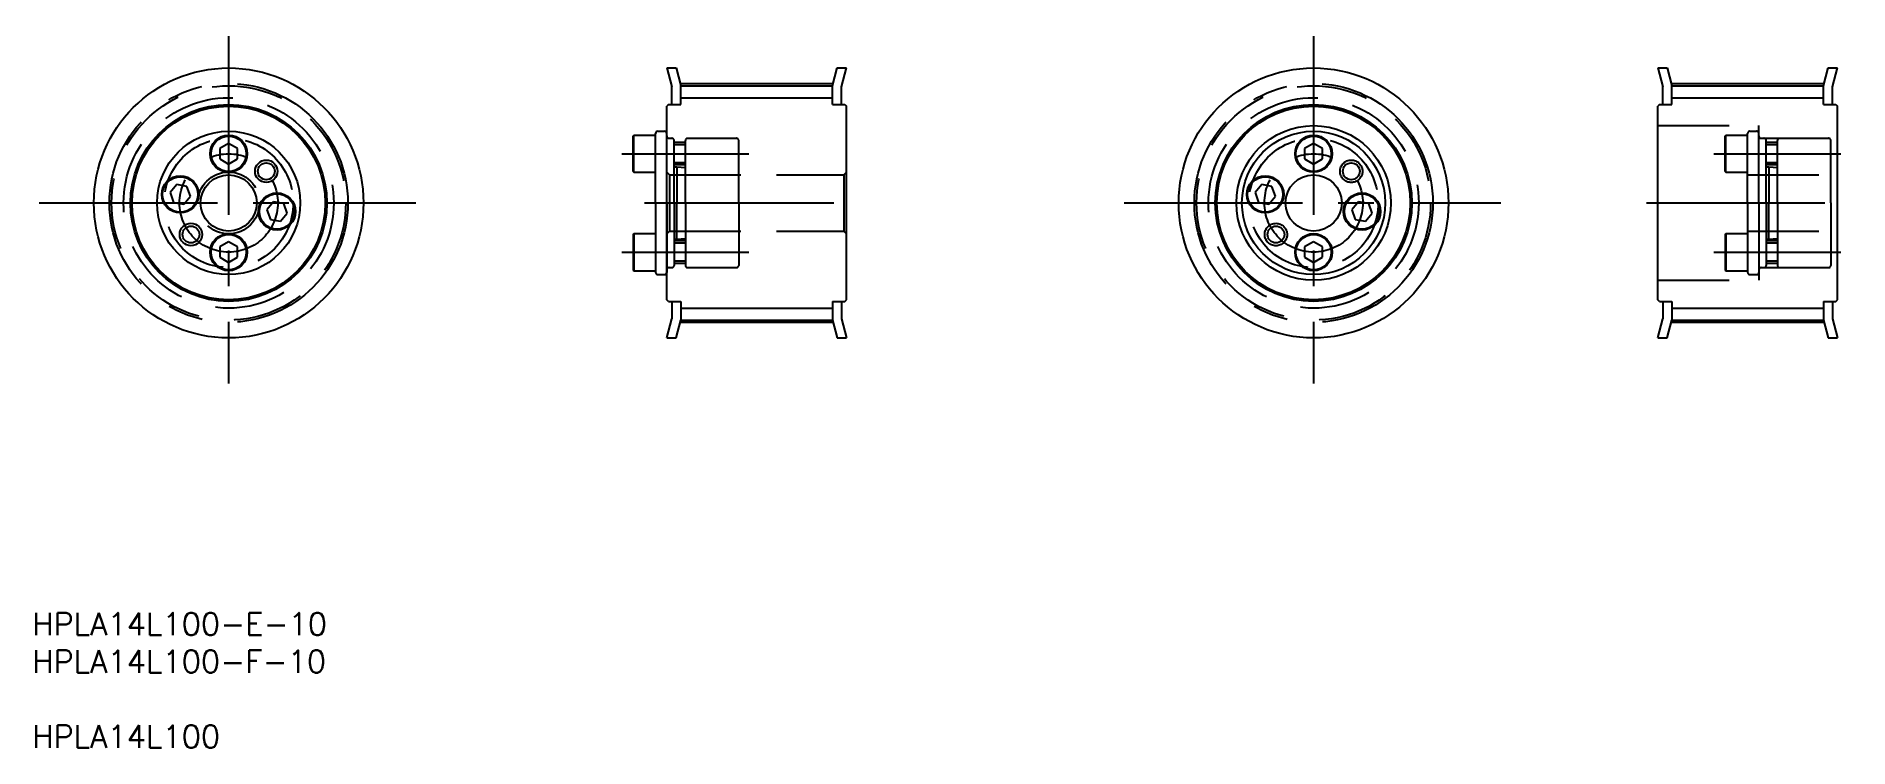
# Model space of a CAD drawing. Extents: x 16 to 338, y 5 to 132.
import ezdxf

# ---------------------------------------------------------------- set-up
doc = ezdxf.new("R2010")
doc.units = 0
doc.linetypes.add('CENTER', pattern=[50.8, 31.75, -6.35, 6.35, -6.35])
doc.linetypes.add('DASHED', pattern=[19.05, 12.7, -6.35])
doc.layers.get('0').update_dxf_attribs({"linetype": 'CONTINUOUS'})
doc.layers.add('CENTER', color=1, linetype='CENTER')
doc.styles.add('MISUMI', font='txt.shx')

# ---------------------------------------------------------------- blocks, each defined once
blk = doc.blocks.new('*U8')
at = {"color": 7, "linetype": 'CONTINUOUS', "style": 'MISUMI'}
for s, p in [('HPLA14L100-E-10', (15.05, 25.31)), ('HPLA14L100-F-10', (15.05, 18.65)), ('HPLA14L100', (15.05, 5.31))]:
    blk.add_text(s, height=4, dxfattribs=at).set_placement(p)

msp = doc.modelspace()

# ---------------------------------------------------------------- linework, layer by layer
at = {"color": 7, "linetype": 'CONTINUOUS'}
for p, q in [((127.99, 126.19), (129.65, 126.19)), ((127.99, 126.19), (128.89, 122.82)), ((129.65, 126.19), (130.49, 123.03)), ((157.49, 123.03), (158.34, 126.19)), ((158.34, 126.19), (160, 126.19)), ((159.09, 122.82), (160, 126.19)), ((304.4, 126.19), (306.05, 126.19)), ((304.4, 126.19), (305.3, 122.82)), ((306.05, 126.19), (306.9, 123.03)), ((333.9, 123.03), (334.74, 126.19)), ((334.74, 126.19), (336.4, 126.19)), ((335.5, 122.82), (336.4, 126.19)), ((128.89, 119.69), (128.89, 122.82)), ((130.49, 123.03), (157.49, 123.03)), ((130.49, 119.69), (130.49, 123.03)), ((157.49, 119.69), (157.49, 123.03)), ((159.09, 119.69), (159.09, 122.82)), ((305.3, 119.69), (305.3, 122.82)), ((306.9, 123.03), (333.9, 123.03)), ((306.9, 119.69), (306.9, 123.03)), ((333.9, 119.69), (333.9, 123.03)), ((335.5, 119.69), (335.5, 122.82)), ((128.29, 119.69), (127.99, 119.39)), ((127.99, 84.99), (127.99, 119.39)), ((128.29, 119.69), (130.49, 119.69)), ((157.49, 119.69), (159.69, 119.69)), ((159.69, 119.69), (159.99, 119.39)), ((159.99, 84.99), (159.99, 119.39)), ((304.7, 119.69), (304.4, 119.39)), ((304.4, 84.99), (304.4, 119.39)), ((304.7, 119.69), (306.9, 119.69)), ((333.9, 119.69), (336.1, 119.69)), ((336.1, 119.69), (336.4, 119.39)), ((336.4, 84.99), (336.4, 119.39)), ((121.99, 114.08), (122.09, 114.24)), ((121.99, 107.8), (121.99, 114.08)), ((122.09, 107.64), (122.09, 114.24)), ((122.09, 114.24), (125.99, 114.24)), ((125.99, 102.19), (125.99, 114.54)), ((125.99, 107.64), (125.99, 114.24)), ((125.99, 108.94), (125.99, 112.94)), ((126.39, 114.94), (127.59, 114.94)), ((127.99, 102.19), (127.99, 114.54)), ((49.99, 112.79), (48.39, 111.86)), ((48.39, 111.86), (48.39, 110.02)), ((48.39, 110.02), (49.99, 109.09)), ((51.59, 111.86), (49.99, 112.79)), ((49.99, 109.09), (51.59, 110.02)), ((51.59, 110.02), (51.59, 111.86)), ((243.13, 112.79), (241.53, 111.86)), ((241.53, 111.86), (241.53, 110.02)), ((241.53, 110.02), (243.13, 109.09)), ((244.73, 111.86), (243.13, 112.79)), ((243.13, 109.09), (244.73, 110.02)), ((244.73, 110.02), (244.73, 111.86)), ((121.99, 107.8), (122.09, 107.64)), ((122.09, 107.64), (125.99, 107.64)), ((125.99, 108.37), (125.99, 108.37)), ((40.74, 105.45), (39.55, 104.03)), ((39.55, 104.03), (40.18, 102.3)), ((42.56, 105.13), (40.74, 105.45)), ((42, 101.97), (43.19, 103.39)), ((43.19, 103.39), (42.56, 105.13)), ((125.99, 105.28), (125.99, 105.28)), ((233.89, 105.45), (232.7, 104.03)), ((232.7, 104.03), (233.33, 102.3)), ((235.71, 105.13), (233.89, 105.45)), ((235.15, 101.97), (236.34, 103.39)), ((236.34, 103.39), (235.71, 105.13)), ((40.18, 102.3), (42, 101.97)), ((57.97, 102.41), (56.78, 100.99)), ((56.78, 100.99), (57.41, 99.26)), ((59.79, 102.09), (57.97, 102.41)), ((59.23, 98.94), (60.42, 100.35)), ((60.42, 100.35), (59.79, 102.09)), ((125.99, 102.19), (125.99, 89.84)), ((127.99, 102.19), (127.99, 89.84)), ((233.33, 102.3), (235.15, 101.97)), ((251.12, 102.41), (249.93, 100.99)), ((249.93, 100.99), (250.56, 99.26)), ((252.94, 102.09), (251.12, 102.41)), ((252.38, 98.94), (253.57, 100.35)), ((253.57, 100.35), (252.94, 102.09)), ((57.41, 99.26), (59.23, 98.94)), ((250.56, 99.26), (252.38, 98.94)), ((49.99, 95.29), (48.39, 94.36)), ((48.39, 94.36), (48.39, 92.52)), ((51.59, 94.36), (49.99, 95.29)), ((51.59, 92.52), (51.59, 94.36)), ((121.99, 96.58), (122.09, 96.74)), ((121.99, 96.58), (121.99, 90.3)), ((122.09, 96.74), (125.99, 96.74)), ((122.09, 96.74), (122.09, 90.14)), ((125.99, 96.74), (125.99, 90.14)), ((125.99, 95.44), (125.99, 91.44)), ((243.13, 95.29), (241.53, 94.36)), ((241.53, 94.36), (241.53, 92.52)), ((244.73, 94.36), (243.13, 95.29)), ((244.73, 92.52), (244.73, 94.36)), ((48.39, 92.52), (49.99, 91.59)), ((49.99, 91.59), (51.59, 92.52)), ((241.53, 92.52), (243.13, 91.59)), ((243.13, 91.59), (244.73, 92.52)), ((121.99, 90.3), (122.09, 90.14)), ((122.09, 90.14), (125.99, 90.14)), ((126.39, 89.44), (127.59, 89.44)), ((128.29, 84.69), (127.99, 84.99)), ((128.29, 84.69), (130.49, 84.69)), ((128.89, 84.69), (128.89, 81.56)), ((130.49, 84.69), (130.49, 81.35)), ((157.49, 84.69), (157.49, 81.35)), ((157.49, 84.69), (159.69, 84.69)), ((159.09, 84.69), (159.09, 81.56)), ((159.69, 84.69), (159.99, 84.99)), ((304.7, 84.69), (304.4, 84.99)), ((304.7, 84.69), (306.9, 84.69)), ((305.3, 84.69), (305.3, 81.56)), ((306.9, 84.69), (306.9, 81.35)), ((333.9, 84.69), (333.9, 81.35)), ((333.9, 84.69), (336.1, 84.69)), ((335.5, 84.69), (335.5, 81.56)), ((336.1, 84.69), (336.4, 84.99)), ((127.99, 78.19), (128.89, 81.56)), ((129.65, 78.19), (130.49, 81.35)), ((130.49, 81.35), (157.49, 81.35)), ((157.49, 81.35), (158.34, 78.19)), ((159.09, 81.56), (160, 78.19)), ((304.4, 78.19), (305.3, 81.56)), ((306.05, 78.19), (306.9, 81.35)), ((306.9, 81.35), (333.9, 81.35)), ((333.9, 81.35), (334.74, 78.19)), ((335.5, 81.56), (336.4, 78.19)), ((127.99, 78.19), (129.65, 78.19)), ((158.34, 78.19), (160, 78.19)), ((304.4, 78.19), (306.05, 78.19)), ((334.74, 78.19), (336.4, 78.19))]:
    msp.add_line(p, q, dxfattribs=at)
at = {"color": 3, "linetype": 'CONTINUOUS'}
for p, q in [((130.49, 120.9), (157.49, 120.9)), ((306.9, 120.9), (333.9, 120.9)), ((130.49, 83.48), (157.49, 83.48)), ((306.9, 83.48), (333.9, 83.48))]:
    msp.add_line(p, q, dxfattribs=at)
at = {"color": 3, "linetype": 'DASHED'}
for p, q in [((128.4, 113.69), (128.89, 113.69)), ((129.29, 102.19), (129.29, 113.29)), ((131.29, 112.94), (129.29, 112.94)), ((131.29, 102.19), (131.29, 113.29)), ((131.69, 113.69), (140.39, 113.69)), ((140.79, 102.19), (140.79, 113.29)), ((304.4, 115.94), (322.4, 115.94)), ((316.4, 114.08), (316.49, 114.24)), ((316.4, 107.8), (316.4, 114.08)), ((316.49, 107.64), (316.49, 114.24)), ((316.49, 114.24), (320.4, 114.24)), ((320.4, 102.19), (320.4, 114.54)), ((320.4, 107.64), (320.4, 114.24)), ((320.4, 108.94), (320.4, 112.94)), ((320.8, 114.94), (322, 114.94)), ((322.4, 113.69), (322.4, 115.94)), ((322.4, 102.19), (322.4, 114.54)), ((322.4, 113.69), (336.4, 113.69)), ((322.81, 113.69), (323.3, 113.69)), ((323.7, 102.19), (323.7, 113.29)), ((325.7, 112.94), (323.7, 112.94)), ((325.7, 102.19), (325.7, 113.29)), ((326.1, 113.69), (334.8, 113.69)), ((335.2, 102.19), (335.2, 113.29)), ((131.29, 112.54), (129.29, 112.54)), ((325.7, 112.54), (323.7, 112.54)), ((127.99, 107.69), (128.49, 107.19)), ((128.49, 107.19), (159.49, 107.19)), ((128.49, 107.19), (128.49, 97.19)), ((131.29, 109.34), (129.29, 109.34)), ((131.29, 108.94), (129.29, 108.94)), ((129.29, 108.64), (129.79, 108.64)), ((129.79, 108.64), (129.79, 102.19)), ((129.79, 108.64), (131.29, 108.49)), ((159.99, 107.69), (159.49, 107.19)), ((159.49, 107.19), (159.49, 97.19)), ((316.4, 107.8), (316.49, 107.64)), ((316.49, 107.64), (320.4, 107.64)), ((320.4, 108.37), (320.4, 108.37)), ((320.4, 107.19), (335.2, 107.19)), ((325.7, 109.34), (323.7, 109.34)), ((325.7, 108.94), (323.7, 108.94)), ((323.7, 108.64), (324.2, 108.64)), ((324.2, 108.64), (324.2, 102.19)), ((324.2, 108.64), (325.7, 108.49)), ((320.4, 105.28), (320.4, 105.28)), ((129.29, 102.19), (129.29, 91.09)), ((129.79, 95.74), (129.79, 102.19)), ((131.29, 102.19), (131.29, 91.09)), ((140.79, 102.19), (140.79, 91.09)), ((320.4, 102.19), (320.4, 89.84)), ((322.4, 102.19), (322.4, 89.84)), ((323.7, 102.19), (323.7, 91.09)), ((324.2, 95.74), (324.2, 102.19)), ((325.7, 102.19), (325.7, 91.09)), ((335.2, 102.19), (335.2, 91.09)), ((127.99, 96.69), (128.49, 97.19)), ((128.49, 97.19), (159.49, 97.19)), ((159.99, 96.69), (159.49, 97.19)), ((320.4, 97.19), (335.2, 97.19)), ((129.29, 95.74), (129.79, 95.74)), ((131.29, 95.44), (129.29, 95.44)), ((131.29, 95.04), (129.29, 95.04)), ((129.79, 95.74), (131.29, 95.89)), ((316.4, 96.58), (316.49, 96.74)), ((316.4, 96.58), (316.4, 90.3)), ((316.49, 96.74), (320.4, 96.74)), ((316.49, 96.74), (316.49, 90.14)), ((320.4, 96.74), (320.4, 90.14)), ((320.4, 95.44), (320.4, 91.44)), ((323.7, 95.74), (324.2, 95.74)), ((325.7, 95.44), (323.7, 95.44)), ((325.7, 95.04), (323.7, 95.04)), ((324.2, 95.74), (325.7, 95.89)), ((128.4, 90.69), (128.89, 90.69)), ((131.29, 91.84), (129.29, 91.84)), ((131.29, 91.44), (129.29, 91.44)), ((131.69, 90.69), (140.39, 90.69)), ((322.4, 90.69), (322.4, 88.44)), ((322.4, 90.69), (336.4, 90.69)), ((322.81, 90.69), (323.3, 90.69)), ((325.7, 91.84), (323.7, 91.84)), ((325.7, 91.44), (323.7, 91.44)), ((326.1, 90.69), (334.8, 90.69)), ((304.4, 88.44), (322.4, 88.44)), ((316.4, 90.3), (316.49, 90.14)), ((316.49, 90.14), (320.4, 90.14)), ((320.8, 89.44), (322, 89.44))]:
    msp.add_line(p, q, dxfattribs=at)
at = {"color": 7, "linetype": 'CONTINUOUS'}
for centre, radius in [((49.99, 102.19), 24), ((243.13, 102.19), 24), ((49.99, 102.19), 17.5), ((49.99, 102.19), 17.2), ((243.13, 102.19), 17.5), ((243.13, 102.19), 17.2), ((49.99, 102.19), 12.75), ((49.99, 110.94), 3.3), ((49.99, 110.94), 3.14), ((243.13, 102.19), 13.75), ((243.13, 102.19), 12.75), ((243.13, 110.94), 3.3), ((243.13, 110.94), 3.14), ((49.99, 102.19), 5), ((56.69, 107.82), 1.5), ((234.52, 103.71), 3.3), ((234.52, 103.71), 3.14), ((243.13, 102.19), 5), ((249.84, 107.82), 1.5), ((58.6, 100.67), 3.3), ((58.6, 100.67), 3.14), ((251.75, 100.67), 3.3), ((251.75, 100.67), 3.14), ((43.28, 96.57), 1.5), ((236.43, 96.57), 1.5), ((49.99, 93.44), 3.3), ((49.99, 93.44), 3.14), ((243.13, 93.44), 3.3), ((243.13, 93.44), 3.14)]:
    msp.add_circle(centre, radius, dxfattribs=at)
at = {"color": 3, "linetype": 'DASHED'}
for centre, radius in [((49.99, 102.19), 20.84), ((243.13, 102.19), 20.84), ((49.99, 102.19), 18.71), ((243.13, 102.19), 18.71), ((49.99, 102.19), 11.5), ((243.13, 102.19), 11.5), ((249.84, 107.82), 2), ((49.99, 102.19), 5.5), ((236.43, 96.57), 2)]:
    msp.add_circle(centre, radius, dxfattribs=at)
at = {"color": 3}
for centre in [(56.69, 107.82), (43.28, 96.57)]:
    msp.add_circle(centre, 2, dxfattribs=at)
at = {"color": 7}
for radius in [3.3, 3.14]:
    msp.add_circle((41.37, 103.71), radius, dxfattribs=at)
at = {"color": 7, "linetype": 'CONTINUOUS'}
for centre, start, end in [((126.39, 114.54), 90, 180), ((127.59, 114.54), 0, 90), ((126.39, 89.84), 180, 270), ((127.59, 89.84), 270, 0)]:
    msp.add_arc(centre, 0.4, start, end, dxfattribs=at)
at = {"color": 3, "linetype": 'DASHED'}
for centre, radius, start, end in [((128.4, 114.1), 0.41, 180, 270), ((128.89, 113.29), 0.4, 0, 90), ((131.69, 113.29), 0.4, 90, 180), ((140.39, 113.29), 0.4, 0, 90), ((320.8, 114.54), 0.4, 90, 180), ((322, 114.54), 0.4, 0, 90), ((322.81, 114.1), 0.41, 180, 270), ((323.3, 113.29), 0.4, 0, 90), ((326.1, 113.29), 0.4, 90, 180), ((334.8, 113.29), 0.4, 0, 90), ((128.4, 90.28), 0.41, 90, 180), ((128.89, 91.09), 0.4, 270, 0), ((131.69, 91.09), 0.4, 180, 270), ((140.39, 91.09), 0.4, 270, 0), ((322.81, 90.28), 0.41, 90, 180), ((323.3, 91.09), 0.4, 270, 0), ((326.1, 91.09), 0.4, 180, 270), ((334.8, 91.09), 0.4, 270, 0), ((320.8, 89.84), 0.4, 180, 270), ((322, 89.84), 0.4, 270, 0)]:
    msp.add_arc(centre, radius, start, end, dxfattribs=at)
at = {"layer": 'CENTER', "color": 1, "linetype": 'CENTER'}
for p, q in [((49.99, 131.83), (49.99, 70.1)), ((243.13, 131.83), (243.13, 70.1)), ((130.39, 123.42), (157.6, 123.42)), ((306.8, 123.42), (334, 123.42)), ((119.99, 110.94), (142.59, 110.94)), ((314.4, 110.94), (337, 110.94)), ((16.27, 102.19), (83.32, 102.19)), ((123.99, 102.19), (142.59, 102.19)), ((125.99, 102.19), (161.99, 102.19)), ((209.42, 102.19), (276.47, 102.19)), ((302.4, 102.19), (338.4, 102.19)), ((119.99, 93.44), (142.59, 93.44)), ((314.4, 93.44), (337, 93.44)), ((130.39, 80.97), (157.6, 80.97)), ((306.8, 80.97), (334, 80.97))]:
    msp.add_line(p, q, dxfattribs=at)
for centre, radius in [((49.99, 102.19), 21.23), ((243.13, 102.19), 21.23), ((49.99, 102.19), 8.75), ((243.13, 102.19), 8.75)]:
    msp.add_circle(centre, radius, dxfattribs=at)

# ---------------------------------------------------------------- block references
at = {"color": 7, "linetype": 'CONTINUOUS'}
msp.add_blockref('*U8', (0, 0), dxfattribs=at)

doc.saveas('drawing.dxf')
